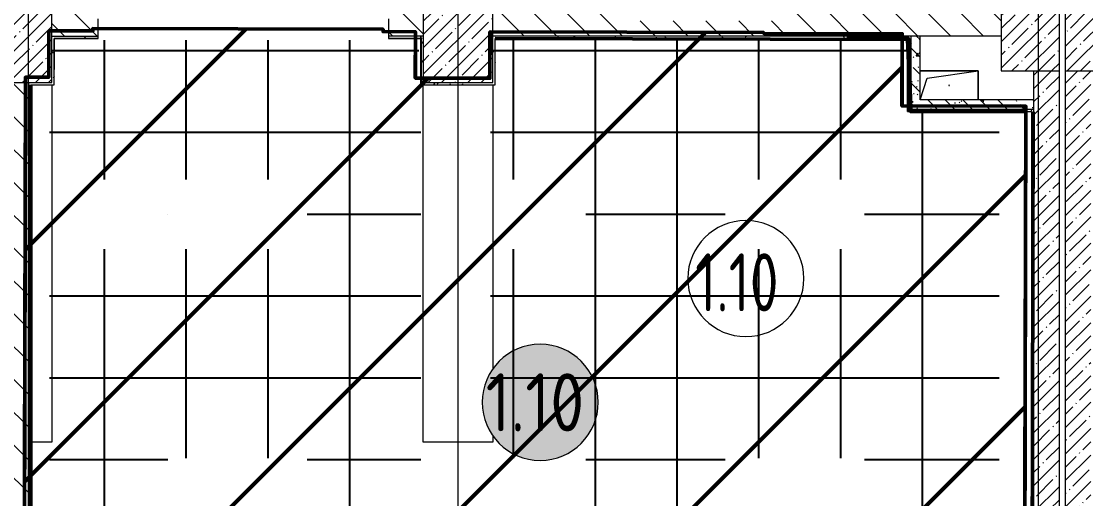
# Model space of a CAD drawing. Header units: millimetres. Extents: x -213547 to 415037, y -3642 to 106956.
# Drawn here: x 29612 to 38782, y 3577 to 7691 of the extents above; entities that cross this region are included whole.
import ezdxf

# ---------------------------------------------------------------- set-up
doc = ezdxf.new("R2010")
doc.units = ezdxf.units.MM
for name, color, linetype, lineweight in [('10)FK4', 3, 'Continuous', 50), ('A-AREA-IDEN', 7, 'Continuous', 9), ('A-DETL-2', 7, 'Continuous', 5), ('A-FLOR', 7, 'Continuous', 9), ('A-GENM', 7, 'Continuous', 9), ('A-WALL', 7, 'Continuous', 5), ('G-ANNO-TEXT', 7, 'Continuous', 9), ('I-WALL', 7, 'Continuous', 5), ('S-COLS', 7, 'Continuous', 9), ('S-COLS-1', 7, 'Continuous', 5), ('Оси', 7, 'Continuous', 9)]:
    doc.layers.add(name, color=color, linetype=linetype, lineweight=lineweight)
doc.layers.add('3) CF4 монтаж', color=104, linetype='Continuous')
for name, color, linetype, lineweight, true_color in [('A-DETL-GENF-1', 7, 'Continuous', 9, 0xf5f5f5), ('A-WALL-1', 9, 'Continuous', 5, 0x808080), ('A-WALL-FNSH-1', 9, 'Continuous', 5, 0x808080)]:
    doc.layers.add(name, color=color, linetype=linetype, lineweight=lineweight, true_color=true_color)
doc.styles.add('GOST Common', font='', dxfattribs={"width": 0.9, "height": 500})
doc.styles.add('СПДС', font='ГОСТ тип А.ttf', dxfattribs={"width": 0.9})
doc.styles.get('GOST Common').set_extended_font_data('GOST Common')
pattern_1 = [(135, (64.7, -136.06), (-141.4214, -141.4214), [])]
pattern_2 = [(45, (64.7, -136.06), (-114.04925, 114.04925), []), (45, (178.75, -136.06), (-114.04925, 114.04925), [201.612, -40.322, 6.706, -33.617])]
pattern_3 = [(135, (64.7, -136.06), (-150.8683, -150.8683), [213.36, -35.56, 7.112, -35.56]), (135, (64.7, 14.71), (-150.8683, -150.8683), []), (50, (64.7, -136.06), (255.0577, -22.3145), [26.67, -293.37]), (355, (64.7, -136.06), (-49.3404, 267.4791), [21.336, -234.696]), (100.451, (85.96, -137.92), (205.7195, 245.1636), [22.666, -249.326]), (46.184, (64.7, -64.94), (379.511, -58.86), [40.005, -440.055]), (96.636, (96.33, -69.85), (332.3634, 346.399), [33.999, -373.989]), (351.184, (64.7, -64.94), (332.367, 346.3953), [32.004, -352.044]), (21, (100.26, -82.72), (212.2602, -143.1711), [26.67, -293.37]), (326, (100.26, -82.72), (86.5224, 257.8632), [21.336, -234.696]), (71.451, (117.95, -94.65), (298.784, 114.6901), [22.666, -249.326]), (37.5, (64.7, -136.06), (4.32385, 118.3775), [6.706, -225.146, 6.706, -231.546, -235.585]), (37.5, (64.7, -136.06), (4.32385, 118.3775), [-470.103, 6.706, -228.879]), (7.5, (64.7, -136.06), (93.5476, 140.2533), [6.706, -129.134, 6.706, -219.812, -89.789]), (7.5, (64.7, -136.06), (93.5476, 140.2533), [-362.356, 6.706, -83.083]), (327.5, (-14.6, -136.06), (189.82734, -8.02019), [6.706, -82.194, 6.706, -270.662, -368.046]), (327.5, (-14.6, -136.06), (189.82734, -8.02019), [-366.268, 6.706, -361.34]), (317.5, (-50.16, -136.06), (207.38114, 35.59764), [6.706, -108.864, 6.706, -177.495, -261.366]), (317.5, (-50.16, -136.06), (207.38114, 35.59764), [-299.771, 6.706, -254.66])]
pattern_4 = [(0, (64.7, -136.06), (243.84, 60.96), [20.117, -162.763, 20.117, -162.763, -975.36]), (0, (64.7, -136.06), (243.84, 60.96), [-365.76, 20.117, -345.643, 20.117, -162.763, -426.72]), (0, (64.7, -136.06), (243.84, 60.96), [-914.4, 20.117, -101.803, 20.117, -284.683]), (120, (156.14, -105.58), (-174.71291, 180.69163), [20.117, -162.763, 20.117, -162.763, -975.36]), (120, (156.14, -105.58), (-174.71291, 180.69163), [-365.76, 20.117, -345.643, 20.117, -162.763, -426.72]), (120, (156.14, -105.58), (-174.71291, 180.69163), [-914.4, 20.117, -101.803, 20.117, -284.683]), (240, (186.62, 16.34), (-69.12709, -241.65163), [20.117, -162.763, 20.117, -162.763, -975.36]), (240, (186.62, 16.34), (-69.12709, -241.65163), [-365.76, 20.117, -345.643, 20.117, -162.763, -426.72]), (240, (186.62, 16.34), (-69.12709, -241.65163), [-914.4, 20.117, -101.803, 20.117, -284.683])]

# ---------------------------------------------------------------- blocks, each defined once
blk = doc.blocks.new('BSC_Колонна _Прямоугольная - 600х600-23286269-Объем проектирования 1 этажа')
at = {"layer": 'S-COLS-1'}
h = blk.add_hatch(dxfattribs=at)
h.set_pattern_fill('FP_3', color=256, style=0, pattern_type=2)
h.set_pattern_definition([(45, (-29509.74, -7600), (-114.04925, 114.04925), []), (45, (-29395.7, -7600), (-114.04925, 114.04925), [201.613, -40.323, 6.706, -33.617])])
h.paths.add_polyline_path([(-300, -300), (300, -300), (300, 300), (-300, 300), (-300, -187.4)])
for p, q in [((300, 300), (-300, 300)), ((-300, 300), (-300, -300)), ((300, -300), (300, 300)), ((-300, -300), (300, -300))]:
    blk.add_line(p, q, dxfattribs=at)
blk = doc.blocks.new('BSC_Колонна _Прямоугольная - 500х500-23286270-Объем проектирования 1 этажа')
at = {"layer": 'S-COLS-1'}
h = blk.add_hatch(dxfattribs=at)
h.set_pattern_fill('FP_4', color=256, style=0, pattern_type=2)
h.set_pattern_definition([(45, (-38790, -7650), (-114.04925, 114.04925), []), (45, (-38675.95, -7650), (-114.04925, 114.04925), [201.613, -40.323, 6.706, -33.617])])
h.paths.add_polyline_path([(250, -250), (250, 250), (-250, 250), (-250, -250), (85.4, -250)])
for p, q in [((250, 250), (-250, 250)), ((-250, 250), (-250, -250)), ((250, -250), (250, 250)), ((-250, -250), (250, -250))]:
    blk.add_line(p, q, dxfattribs=at)
blk = doc.blocks.new('BSC_Колонна _Прямоугольная - 600х600-V39-Объем проектирования 1 этажа')
at = {"layer": 'S-COLS-1'}
h = blk.add_hatch(dxfattribs=at)
h.set_pattern_fill('FP_65', color=256, style=0, pattern_type=2)
h.set_pattern_definition([(45, (-33310, -7600), (-114.04925, 114.04925), []), (45, (-33195.95, -7600), (-114.04925, 114.04925), [201.613, -40.323, 6.706, -33.617])])
h.paths.add_polyline_path([(300, -300), (300, 300), (-300, 300), (-300, -300)])
for p, q in [((300, 300), (-300, 300)), ((-300, 300), (-300, -300)), ((300, -300), (300, 300)), ((-300, -300), (300, -300))]:
    blk.add_line(p, q, dxfattribs=at)
blk = doc.blocks.new('BSC_Колонна _Прямоугольная - 500х500-V97-Объем проектирования 1 этажа')
at = {"layer": 'S-COLS-1'}
h = blk.add_hatch(dxfattribs=at)
h.set_pattern_fill('FP_113', color=256, style=0, pattern_type=2)
h.set_pattern_definition([(45, (-38240, -7650), (-114.04925, 114.04925), []), (45, (-38125.95, -7650), (-114.04925, 114.04925), [201.613, -40.323, 6.706, -33.617])])
h.paths.add_polyline_path([(30, -250), (250, -250), (250, 250), (-250, 250), (-250, -250)])
for p, q in [((250, 250), (-250, 250)), ((-250, 250), (-250, -250)), ((250, -250), (250, 250)), ((-250, -250), (250, -250))]:
    blk.add_line(p, q, dxfattribs=at)
blk = doc.blocks.new('GM_Отверстие прямоугольное _в плите_ - Отверстие-V119-Объем проектирования 1 этажа')
at = {"layer": 'A-GENM'}
for p, q in [((-250, 125), (250, 125)), ((250, 125), (-250, 125)), ((-187.5, 62.5), (250, 125)), ((250, 125), (250, -125)), ((250, -125), (250, 125)), ((-250, -125), (-187.5, 62.5))]:
    blk.add_line(p, q, dxfattribs=at)
for start, end in [(360, 180), (180, 360)]:
    blk.add_arc((0, 0), 2.5, start, end, dxfattribs=at)
blk = doc.blocks.new('Марка_Помещения - Номер-25198446-Объем проектирования 1 этажа')
at = {"layer": 'A-AREA-IDEN'}
for start, end in [(360, 180), (180, 360)]:
    blk.add_arc((0, 0), 2.5, start, end, dxfattribs=at)

msp = doc.modelspace()

# ---------------------------------------------------------------- hatches: boundary and pattern name
at = {"layer": '10)FK4'}
h = msp.add_hatch(dxfattribs=at)
h.set_pattern_fill('ANSI31', color=1, scale=444)
h.paths.add_polyline_path([(38266.3, 6910.6), (37274.7, 6912.9), (37272.5, 6961), (37199.4, 6961.2), (37200.9, 7583.2), (36008.9, 7586), (33649.9, 7599.5), (33649, 7199.5), (33007, 7201), (33007.9, 7601), (32728.9, 7601.7), (32729, 7622.7), (30229, 7628.5), (30228.9, 7607.5), (29849.7, 7608.4), (29848.7, 7208.4), (29648.7, 7208.9), (29632.9, 450.9), (30233.1, 449.5), (30232.2, 69.5), (32990.2, 63), (32991.1, 443), (33633.1, 441.5), (33632.2, 61.5), (36307.9, 55.2), (36308.8, 435.2), (36750.7, 434.2), (36750.6, 384.9), (36813.4, 384.9), (36812.6, 54.1), (37970.2, 51.3), (37970.9, 331.3), (38250.9, 330.7)])
h.paths.add_polyline_path([(37043.4, 2043.7), (37043.4, 1743.7), (36390.2, 1743.7), (36390.2, 2043.7)], flags=16)
h.paths.add_polyline_path([(31829.1, 1848.6), (31829.1, 1548.6), (31176, 1548.6), (31176, 1848.6)], flags=16)
at = {"layer": '3) CF4 монтаж'}
h = msp.add_hatch(dxfattribs=at)
h.set_pattern_fill('ANSI37', color=256, scale=222, angle=45, style=0)
h.set_pattern_definition([(90, (-13372.8, -41900.36), (-704.85, 0), []), (180, (-13372.8, -41900.36), (-6e-14, -704.85), [])])
h.paths.add_polyline_path([(34057.8, 368.1), (38036.6, 368.1), (38036.6, 6897.1), (37234.7, 6897.1), (37234.7, 7527.1), (33674.7, 7527.1), (33674.7, 7127.1), (33654.7, 7127.1), (33654.7, 6327.1), (34475.5, 6327.1), (34475.5, 5727.1), (33654.7, 5727.1), (33654.7, 3927.1), (34475.5, 3927.1), (34475.5, 3327.1), (33654.7, 3327.1), (33654.7, 1527.1), (34475.5, 1527.1), (34475.5, 927.1), (33654.7, 927.1), (33654.7, 368.1), (33675.7, 368.1)])
h.paths.add_polyline_path([(31405.2, 368.1), (33054.7, 368.1), (33054.7, 7127.1), (33036, 7127.1), (33036, 7527.1), (29874.4, 7527.1), (29874.4, 7127.1), (29854.4, 7127.1), (29854.4, 6328.6), (29938.2, 6328.6), (29938.2, 6362.5), (30064.9, 6328.6), (30873.4, 6328.6), (30873.4, 5728.6), (29854.4, 5728.6), (29854.4, 368.1), (30275.7, 368.1)])
h.paths.add_polyline_path([(35676.5, 927.1), (35676.5, 1527.1), (36876.5, 1527.1), (36876.5, 927.1), (36710.3, 927.1)])
h.paths.add_polyline_path([(30875.5, 927.1), (30875.5, 1527.1), (32075.5, 1527.1), (32075.5, 927.1), (31405.2, 927.1)])
h.paths.add_polyline_path([(36876.5, 3327.1), (35676.5, 3327.1), (35676.5, 3927.1), (36876.5, 3927.1), (36876.5, 3536.8)])
h.paths.add_polyline_path([(32075.5, 3327.1), (30875.5, 3327.1), (30875.5, 3927.1), (32075.5, 3927.1), (32075.5, 3536.8)])
h.paths.add_polyline_path([(36876.5, 5727.1), (35676.5, 5727.1), (35676.5, 6327.1), (36876.5, 6327.1)])
h.paths.add_polyline_path([(30875.5, 5727.1), (30875.5, 6327.1), (32075.5, 6327.1), (32075.5, 5727.1)])
at = {"layer": 'A-DETL-GENF-1'}
msp.add_hatch(color=256, dxfattribs=at).paths.add_polyline_path([(34082.3, 3907.9), (34160.6, 3914), (34236.9, 3932.3), (34309.3, 3962.4), (34376.2, 4003.4), (34435.9, 4054.3), (34486.9, 4114), (34527.9, 4180.9), (34557.9, 4253.4), (34576.2, 4329.6), (34582.3, 4407.9), (34576.2, 4486.1), (34557.9, 4562.4), (34527.9, 4634.9), (34486.9, 4701.8), (34435.9, 4761.4), (34376.2, 4812.4), (34309.3, 4853.4), (34236.9, 4883.4), (34160.6, 4901.7), (34082.3, 4907.9), (34004.1, 4901.7), (33927.8, 4883.4), (33855.4, 4853.4), (33788.5, 4812.4), (33728.8, 4761.4), (33674.7, 4696.6), (33636.8, 4634.9), (33606.8, 4562.4), (33588.5, 4486.1), (33582.3, 4407.9), (33588.5, 4329.6), (33606.8, 4253.4), (33636.8, 4180.9), (33677.8, 4114), (33728.8, 4054.3), (33788.5, 4003.4), (33855.4, 3962.4), (33927.8, 3932.3), (34004.1, 3914)])
at = {"layer": 'I-WALL'}
h = msp.add_hatch(dxfattribs=at)
h.set_pattern_fill('FP_23', color=256, style=0, pattern_type=2)
h.set_pattern_definition(pattern_1)
h.paths.add_polyline_path([(33074.7, 7563.9), (33074.7, 7763.9), (32774.7, 7763.9), (32774.7, 7563.9), (33056, 7563.9)])
h.paths.add_polyline_path([(30274.7, 7563.9), (30274.7, 7763.9), (29874.4, 7763.9), (29874.4, 7563.9), (29894.4, 7563.9)])
h = msp.add_hatch(dxfattribs=at)
h.set_pattern_fill('FP_23', color=256, style=0, pattern_type=2)
h.set_pattern_definition(pattern_1)
h.paths.add_polyline_path([(33674.7, 7563.9), (38054.7, 7563.9), (38054.7, 7763.9), (36074.7, 7763.9), (36074.7, 7693.9), (34874.7, 7693.9), (34874.7, 7763.9), (33674.7, 7763.9), (33674.7, 7594.7)])
h = msp.add_hatch(dxfattribs=at)
h.set_pattern_fill('FP_191', color=256, style=0, pattern_type=2)
h.set_pattern_definition(pattern_4)
h.paths.add_polyline_path([(29893.3, 7163.9), (29894.4, 7163.9), (29893.5, 7543.9), (29874.4, 7563.9), (29874.7, 7163.9)])
h.paths.add_polyline_path([(29894.4, 7543.9), (29894.4, 7563.9), (29874.4, 7563.9)])
h = msp.add_hatch(dxfattribs=at)
h.set_pattern_fill('FP_191', color=256, style=0, pattern_type=2)
h.set_pattern_definition(pattern_4)
h.paths.add_polyline_path([(29894.4, 7543.9), (30274.7, 7543.9), (30274.7, 7563.9), (29894.4, 7563.9)])
h = msp.add_hatch(dxfattribs=at)
h.set_pattern_fill('FP_191', color=256, style=0, pattern_type=2)
h.set_pattern_definition(pattern_4)
h.paths.add_polyline_path([(32774.7, 7543.9), (33056, 7543.9), (33053.7, 7563.9), (32774.7, 7563.9)])
h = msp.add_hatch(dxfattribs=at)
h.set_pattern_fill('FP_191', color=256, style=0, pattern_type=2)
h.set_pattern_definition(pattern_4)
h.paths.add_polyline_path([(33056, 7143.9), (33076, 7143.9), (33074.7, 7563.9), (33056, 7562.3), (33056, 7163.9)])
h = msp.add_hatch(dxfattribs=at)
h.set_pattern_fill('FP_191', color=256, style=0, pattern_type=2)
h.set_pattern_definition(pattern_4)
h.paths.add_polyline_path([(33674.7, 7163.9), (33694.7, 7164.6), (33693.7, 7543.9), (33674.7, 7563.9), (33674.7, 7194.4)])
h.paths.add_polyline_path([(33694.7, 7543.9), (33694.7, 7563.9), (33674.7, 7563.9)])
h = msp.add_hatch(dxfattribs=at)
h.set_pattern_fill('FP_191', color=256, style=0, pattern_type=2)
h.set_pattern_definition(pattern_4)
h.paths.add_polyline_path([(36054.7, 7543.9), (37274.7, 7543.9), (37274.7, 7563.9), (33694.7, 7563.9), (33696.7, 7543.9), (34814, 7543.9)])
h = msp.add_hatch(dxfattribs=at)
h.set_pattern_fill('FP_191', color=256, style=0, pattern_type=2)
h.set_pattern_definition(pattern_4)
h.paths.add_polyline_path([(37254.7, 6913.9), (37274.7, 6913.9), (37274.7, 7543.9), (37254.7, 7543.9), (37254.7, 7143.9)])
h = msp.add_hatch(dxfattribs=at)
h.set_pattern_fill('FP_41', color=256, style=0, pattern_type=2)
h.set_pattern_definition(pattern_3)
h.paths.add_polyline_path([(37354.7, 6933.9), (37354.7, 7563.9), (37274.7, 7563.9), (37274.7, 6933.9)])
h = msp.add_hatch(dxfattribs=at)
h.set_pattern_fill('FP_1', color=256, style=0, pattern_type=2)
h.set_pattern_definition(pattern_2)
h.paths.add_polyline_path([(38424.3, 263.9), (38554.7, 263.9), (38554.7, 7263.9), (38334.7, 7263.9), (38334.7, 263.9), (38375.1, 263.9)])
h = msp.add_hatch(dxfattribs=at)
h.set_pattern_fill('FP_1', color=256, style=0, pattern_type=2)
h.set_pattern_definition(pattern_2)
h.paths.add_polyline_path([(38728.2, 263.9), (38824.7, 263.9), (38824.7, 7263.9), (38604.7, 7263.9), (38604.7, 263.9), (38719.9, 263.9)])
h = msp.add_hatch(dxfattribs=at)
h.set_pattern_fill('FP_23', color=256, style=0, pattern_type=2)
h.set_pattern_definition(pattern_1)
h.paths.add_polyline_path([(29663.9, 363.9), (29674.4, 363.9), (29674.4, 7163.9), (29474.4, 7163.9), (29474.4, 363.9), (29656.3, 363.9)])
h = msp.add_hatch(dxfattribs=at)
h.set_pattern_fill('FP_191', color=256, style=0, pattern_type=2)
h.set_pattern_definition(pattern_4)
h.paths.add_polyline_path([(29894.4, 7143.9), (29893.3, 7163.9), (29674.4, 7162.9), (29674.4, 7143.9), (29874.7, 7143.9)])
h = msp.add_hatch(dxfattribs=at)
h.set_pattern_fill('FP_191', color=256, style=0, pattern_type=2)
h.set_pattern_definition(pattern_4)
h.paths.add_polyline_path([(33076, 7143.9), (33694.7, 7143.9), (33694.7, 7163.9), (33076, 7163.9), (33076, 7157.1)])
h = msp.add_hatch(dxfattribs=at)
h.set_pattern_fill('FP_191', color=256, style=0, pattern_type=2)
h.set_pattern_definition(pattern_4)
h.paths.add_polyline_path([(29674.4, 383.9), (29693.4, 383.9), (29693.4, 7142.9), (29674.4, 7143.9), (29674.4, 386.7)])
h = msp.add_hatch(dxfattribs=at)
h.set_pattern_fill('FP_41', color=256, style=0, pattern_type=2)
h.set_pattern_definition(pattern_3)
h.paths.add_polyline_path([(37854.7, 6933.9), (38334.7, 6933.9), (38334.7, 7013.9), (37354.7, 7013.9), (37354.7, 6933.9)])
h = msp.add_hatch(dxfattribs=at)
h.set_pattern_fill('FP_191', color=256, style=0, pattern_type=2)
h.set_pattern_definition(pattern_4)
h.paths.add_polyline_path([(38334.7, 6933.9), (37274.7, 6933.9), (37274.7, 6913.9), (38314.7, 6914.9)])
h.paths.add_polyline_path([(38314.7, 6913.9), (38334.7, 6913.9), (38334.7, 6933.9)])
h = msp.add_hatch(dxfattribs=at)
h.set_pattern_fill('FP_191', color=256, style=0, pattern_type=2)
h.set_pattern_definition(pattern_4)
h.paths.add_polyline_path([(38334.7, 263.9), (38334.7, 6913.9), (38314.7, 6913.9), (38314.7, 284.9)])
h.paths.add_polyline_path([(38334.7, 263.9), (38314.7, 283.9), (38314.7, 263.9)])

# ---------------------------------------------------------------- linework, layer by layer
at = {"layer": '10)FK4', "flags": 128}
for points in [[(38250.1, 330.7), (38265.6, 6958.7), (37198.6, 6961.2), (37200.1, 7583.2), (36008.1, 7586), (36008.1, 7594), (33649.1, 7599.5), (33648.2, 7199.5), (33006.2, 7201), (33007.1, 7601), (32728.1, 7601.7), (32728.2, 7622.7), (30228.2, 7628.5), (30228.1, 7607.5), (29848.9, 7608.4), (29847.9, 7208.4), (29647.9, 7208.9), (29632.1, 450.9)], [(38250.9, 330.7), (38266.4, 6958.7), (37199.4, 6961.2), (37200.9, 7583.2), (36008.9, 7586), (36008.9, 7594), (33649.9, 7599.5), (33649, 7199.5), (33007, 7201), (33007.9, 7601), (32728.9, 7601.7), (32729, 7622.7), (30229, 7628.5), (30228.9, 7607.5), (29849.7, 7608.4), (29848.7, 7208.4), (29648.7, 7208.9), (29632.9, 450.9)]]:
    msp.add_lwpolyline(points, dxfattribs=at)
at = {"layer": '10)FK4'}
for points in [[(33693.7, 7542.9), (37245.7, 7534.9), (37273.7, 6912.9), (38265.3, 6910.6)], [(33694.7, 7542.9), (37246.7, 7534.9), (37274.7, 6912.9), (38266.3, 6910.6)], [(37274.7, 6933.9), (37254.7, 7543.9), (36724.4, 7543.9)], [(29694.4, 384.9), (29694.4, 7142.9)], [(29695.4, 384.9), (29695.4, 7142.9)], [(30295.7, 4.9), (33074.7, -36.1), (33074.7, 363.9), (33632.9, 362.6), (33674.7, -36.1), (38054.7, -36.1), (38054.7, 284.9), (38314.7, 283.9), (38330.3, 6910.5)]]:
    msp.add_lwpolyline(points, dxfattribs=at)
at = {"layer": 'A-DETL-2'}
for start, end in [(0, 180), (180, 0)]:
    msp.add_arc((34082.3, 4407.9), 500, start, end, dxfattribs=at)
at = {"layer": 'A-FLOR'}
for p, q in [((30274.7, 7543.9), (30274.7, 7711.9)), ((32774.7, 7711.9), (32774.7, 7543.9)), ((29894.4, 7543.9), (30274.7, 7543.9)), ((32774.7, 7543.9), (33056, 7543.9)), ((33056, 7543.9), (33056, 7143.9)), ((33694.7, 7543.9), (37254.7, 7543.9)), ((33694.7, 7143.9), (33694.7, 7542.9)), ((29894.4, 7143.9), (29894.4, 7276.5)), ((29693.4, 7143.9), (29894.4, 7143.9)), ((29693.4, 383.9), (29693.4, 7142.9)), ((29874.7, 7143.9), (29874.7, 4063.9)), ((33056, 7143.9), (33694.7, 7143.9)), ((33074.7, 4063.9), (33074.7, 7143.9)), ((33674.7, 7143.9), (33674.7, 4696.6)), ((37254.7, 6913.9), (38313.7, 6913.9)), ((38314.7, 6913.9), (38314.7, 284.9)), ((29874.7, 4063.9), (29693.4, 4063.9)), ((33674.7, 4063.9), (33074.7, 4063.9)), ((33674.7, 4119.1), (33674.7, 4063.9))]:
    msp.add_line(p, q, dxfattribs=at)
at = {"layer": 'A-WALL'}
for p, q in [((30274.7, 7543.9), (29894.4, 7543.9)), ((29894.4, 7543.9), (29894.4, 7276.5)), ((29894.4, 7542.9), (29895.4, 7542.9)), ((33074.7, 7563.9), (32774.7, 7563.9)), ((33053.7, 7542.9), (33053.7, 7543.9)), ((38054.7, 7563.9), (33674.7, 7563.9)), ((33694.7, 7543.9), (33694.7, 7542.9)), ((33695.7, 7542.9), (33694.7, 7542.9)), ((38313.7, 6913.9), (38314.7, 6913.9))]:
    msp.add_line(p, q, dxfattribs=at)
at = {"layer": 'A-WALL-1'}
for p, q in [((29874.4, 7563.9), (30274.7, 7563.9)), ((37274.7, 7563.9), (37274.7, 6933.9)), ((37354.7, 7013.9), (37354.7, 7563.9)), ((38334.7, 263.9), (38334.7, 7263.9)), ((38554.7, 263.9), (38554.7, 7263.9)), ((38604.7, 7263.9), (38604.7, 263.9)), ((29673.4, 7163.9), (29673.4, 363.9)), ((29674.4, 363.9), (29674.4, 7163.9)), ((29693.4, 7142.9), (29693.4, 7143.9)), ((38334.7, 7013.9), (37354.7, 7013.9)), ((37274.7, 6933.9), (38334.7, 6933.9))]:
    msp.add_line(p, q, dxfattribs=at)
at = {"layer": 'A-WALL-FNSH-1'}
for p, q in [((29895.4, 7542.9), (30274.7, 7542.9)), ((29895.4, 7142.9), (29895.4, 7542.9)), ((30274.7, 7542.9), (30274.7, 7543.9)), ((33053.7, 7543.9), (32774.7, 7543.9)), ((32774.7, 7543.9), (32774.7, 7542.9)), ((32774.7, 7542.9), (33053.7, 7542.9)), ((33053.7, 7563.9), (33053.7, 7543.9)), ((33053.7, 7542.9), (33053.7, 7142.9)), ((33054.7, 7143.9), (33054.7, 7563.9)), ((33695.7, 7542.9), (36054.7, 7542.9)), ((33695.7, 7142.9), (33695.7, 7542.9)), ((36054.7, 7542.9), (36054.7, 7543.9)), ((29693.4, 7142.9), (29694.4, 7142.9)), ((29694.4, 7142.9), (29694.4, 383.9)), ((29695.4, 7142.9), (29895.4, 7142.9)), ((29695.4, 384.9), (29695.4, 7142.9)), ((33053.7, 7143.9), (33056, 7143.9)), ((33053.7, 7142.9), (33695.7, 7142.9)), ((33694.7, 7143.9), (33694.7, 7142.9)), ((37246.7, 6913.9), (37246.7, 6912.9)), ((37246.7, 6912.9), (38313.7, 6912.9)), ((38313.7, 6912.9), (38313.7, 284.9))]:
    msp.add_line(p, q, dxfattribs=at)
at = {"layer": 'I-WALL'}
for p, q in [((36054.7, 7542.9), (37246.7, 7542.9)), ((36054.7, 7534.9), (36054.7, 7542.9)), ((37246.7, 7534.9), (36054.7, 7534.9)), ((37246.7, 7542.9), (37246.7, 7543.9)), ((37246.7, 6913.9), (37246.7, 7534.9)), ((37254.7, 7543.9), (37254.7, 6913.9))]:
    msp.add_line(p, q, dxfattribs=at)
at = {"layer": 'Оси'}
for points in [[(29674.7, -2042.3), (29674.7, 2957.7), (29674.7, 22262), (29674.7, 27262)], [(33374.7, -2042.3), (33374.7, 2957.7), (33374.7, 22262), (33374.7, 27262)], [(38374.7, -2042.3), (38374.7, 2957.7), (38374.7, 18641.7), (38374.7, 23641.7)]]:
    msp.add_lwpolyline(points, dxfattribs=at)

# ---------------------------------------------------------------- block references
at = {"layer": 'A-AREA-IDEN', "xscale": 199.9999999999999, "yscale": 199.9999999999999, "zscale": 199.9999999999999}
msp.add_blockref('Марка_Помещения - Номер-25198446-Объем проектирования 1 этажа', (35853.8, 5474.4), dxfattribs=at)
at = {"layer": 'A-GENM'}
msp.add_blockref('GM_Отверстие прямоугольное _в плите_ - Отверстие-V119-Объем проектирования 1 этажа', (37604.7, 7138.9), dxfattribs=at)
at = {"layer": 'S-COLS'}
for name, p in [('BSC_Колонна _Прямоугольная - 600х600-23286269-Объем проектирования 1 этажа', (29574.4, 7463.9)), ('BSC_Колонна _Прямоугольная - 600х600-V39-Объем проектирования 1 этажа', (33374.7, 7463.9)), ('BSC_Колонна _Прямоугольная - 500х500-V97-Объем проектирования 1 этажа', (38304.7, 7513.9)), ('BSC_Колонна _Прямоугольная - 500х500-23286270-Объем проектирования 1 этажа', (38854.7, 7513.9))]:
    msp.add_blockref(name, p, dxfattribs=at)

# ---------------------------------------------------------------- texts
at = {"layer": 'A-AREA-IDEN', "insert": (35417.7, 5691.5), "char_height": 500, "width": 1096.708, "attachment_point": 1, "style": 'СПДС'}
msp.add_mtext('1.10', dxfattribs=at)
at = {"layer": 'G-ANNO-TEXT', "insert": (33612, 4657.5), "char_height": 500, "width": 1096.708, "attachment_point": 1, "style": 'GOST Common'}
msp.add_mtext('1.10', dxfattribs=at)

doc.saveas('drawing.dxf')
